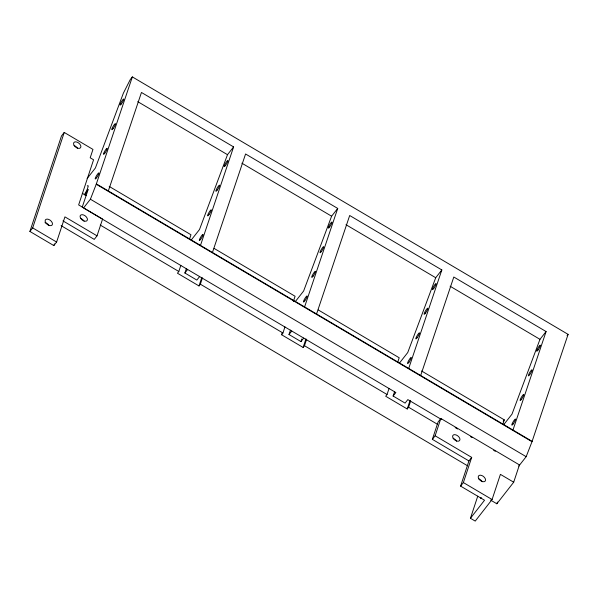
<?xml version="1.0" encoding="UTF-8"?>
<svg xmlns="http://www.w3.org/2000/svg" width="598" height="598" viewBox="0 0 598 598"><rect width="100%" height="100%" fill="white"/><g stroke="black" fill="none" stroke-linecap="round" stroke-linejoin="round"><path stroke-width="0.9" d="M97.033 235.836L64.928 216.872L56.608 242.041L53.835 245.584L29.9 231.448L61.474 135.978L64.24 132.435L92.967 149.41L90.193 157.797L93.572 159.793L78.644 204.92L102.579 219.062L97.033 235.836L94.26 239.387L62.962 220.894M29.9 231.448L32.673 227.898L64.24 132.435M53.835 245.584L54.411 243.849M202.386 278.085L200.36 284.207L198.999 285.949L177.457 273.219L178.817 271.485L180.843 265.363M189.521 239.118L190.964 234.745L109.195 186.427M198.999 285.949L201.847 277.33M306.505 339.597L304.479 345.719L303.119 347.46L281.576 334.738L282.144 333.011M281.576 334.738L282.936 332.996L284.954 326.874M293.349 301.504L295.083 296.257L214.114 248.417M303.119 347.46L305.967 338.842M410.617 401.109L408.591 407.231L407.231 408.98L385.688 396.25L387.048 394.508L389.074 388.386M397.752 362.141L399.202 357.768L318.233 309.928M407.231 408.98L410.079 400.361M513.697 482.212L500.414 474.364L492.087 499.532L475.231 521.097L470.447 518.272L484.537 500.242L460.602 486.107L468.922 460.938L432.354 439.336L438.08 422.024L440.853 418.48L519.423 464.9L513.697 482.212L496.841 503.778L490.592 500.085M432.354 439.336L435.127 435.785L440.853 418.48M460.602 486.107L463.368 482.564L471.695 457.395L435.127 435.785M470.447 518.272L477.765 496.146M502.843 424.229L504.286 419.856L421.545 370.969M496.841 503.778L497.416 502.043M82.247 207.087L88.16 189.499L87.809 189.947A12.693 2.138 -59.4 0 1 85.028 194.933M441.541 419.519L407.836 399.606L405.078 403.104L393.11 396.033L395.869 392.535L83.526 207.984L90.41 199.224L96.241 184.236L132.352 76.903L568.1 334.364L531.996 441.698L526.165 456.685L518.787 466.066M532.115 441.346L108.328 190.949L141.457 92.466L233.609 146.914L200.48 245.397M199.605 276.575L196.847 280.073L184.879 273.002L186.359 268.607M212.447 252.468L245.576 153.985L337.721 208.433L304.591 306.916M303.717 338.087L300.966 341.593L288.998 334.521L290.479 330.118M300.966 341.593L301.848 338.954M316.559 313.987L349.688 215.504L441.84 269.945L408.711 368.428M393.11 396.033L394.59 391.638M420.678 375.499L453.807 277.016L546.094 331.546L512.964 430.029M233.609 146.914L227.494 154.688L199.508 229.512L191.218 240.052M337.721 208.433L331.606 216.207L303.62 291.032L295.33 301.571M441.84 269.945L435.718 277.726L407.739 352.551L399.449 363.091M546.094 331.546L539.972 339.328L511.993 414.152L503.703 424.692M468.922 460.938L471.695 457.395M503.187 421.261L504.286 419.856M132.352 76.903L130.282 79.534L123.382 93.161L95.396 167.993L87.106 178.533M184.879 273.002L187.637 269.496M288.998 334.521L291.749 331.015M567.068 335.68L568.1 334.364M137.749 101.653L227.494 154.688M241.861 163.179L331.606 216.207M345.973 224.699L435.718 277.726M450.092 286.218L539.972 339.328M96.36 183.885L108.328 190.949M96.241 184.236L531.996 441.698M82.292 193.296L86.276 195.651M90.41 199.224L526.165 456.685M455.183 427.577L457.59 429.005M470.432 436.585L472.039 437.534M493.701 450.339L495.308 451.288M100.247 225.065L178.817 271.485M200.36 284.207L282.936 332.996M304.479 345.719L387.048 394.508M408.591 407.231L437.512 424.318M61.086 225.633L467.621 465.827M32.673 227.898L56.608 242.041M463.368 482.564L492.087 499.532M87.271 185.911A8.462 1.428 -59.4 0 1 88.153 186.561L87.271 189.2A8.462 1.428 -59.4 0 1 84.303 194.739M74.324 145.68A4.231 2.556 38 0 1 77.576 148.379M44.955 222.688A4.231 2.556 38 0 1 49.156 225.655M80.857 218.532A4.231 2.556 38 0 1 84.109 221.23M453.374 438.498A4.231 2.556 38 0 1 456.625 441.204M478.998 479.028A4.231 2.556 38 0 1 482.25 481.726M481.696 498.022A4.231 0.71 -59.4 0 1 480.956 497.558M96.584 177.763A3.528 0.591 -59.4 0 0 98.857 172.919A3.528 0.591 -59.4 0 0 95.74 177.165A3.528 0.591 -59.4 0 0 96.584 177.763M425.499 313.046A3.528 0.591 -59.4 0 0 427.772 308.202A3.528 0.591 -59.4 0 0 424.655 312.448A3.528 0.591 -59.4 0 0 425.499 313.046M433.782 288.408A3.528 0.591 -59.4 0 0 436.062 283.572A3.528 0.591 -59.4 0 0 432.937 287.817A3.528 0.591 -59.4 0 0 433.782 288.408M225.551 165.384A3.528 0.591 -59.4 0 0 227.823 160.541A3.528 0.591 -59.4 0 0 224.706 164.786A3.528 0.591 -59.4 0 0 225.551 165.384M417.21 337.676A3.528 0.591 -59.4 0 0 419.49 332.832A3.528 0.591 -59.4 0 0 416.365 337.078A3.528 0.591 -59.4 0 0 417.21 337.676M513.189 423.907A3.528 0.591 -59.4 0 0 515.461 419.063A3.528 0.591 -59.4 0 0 512.344 423.309A3.528 0.591 -59.4 0 0 513.189 423.907M408.927 362.306A3.528 0.591 -59.4 0 0 411.207 357.462A3.528 0.591 -59.4 0 0 408.083 361.715A3.528 0.591 -59.4 0 0 408.927 362.306M113.149 128.495A3.528 0.591 -59.4 0 0 115.429 123.651A3.528 0.591 -59.4 0 0 112.304 127.905A3.528 0.591 -59.4 0 0 113.149 128.495M217.268 190.014A3.528 0.591 -59.4 0 0 219.541 185.171A3.528 0.591 -59.4 0 0 216.416 189.417A3.528 0.591 -59.4 0 0 217.268 190.014M104.867 153.125A3.528 0.591 -59.4 0 0 107.139 148.289A3.528 0.591 -59.4 0 0 104.022 152.535A3.528 0.591 -59.4 0 0 104.867 153.125M208.979 214.645A3.528 0.591 -59.4 0 0 211.258 209.801A3.528 0.591 -59.4 0 0 208.134 214.054A3.528 0.591 -59.4 0 0 208.979 214.645M121.431 103.865A3.528 0.591 -59.4 0 0 123.711 99.021A3.528 0.591 -59.4 0 0 120.587 103.275A3.528 0.591 -59.4 0 0 121.431 103.865M329.662 226.896A3.528 0.591 -59.4 0 0 331.942 222.052A3.528 0.591 -59.4 0 0 328.818 226.306A3.528 0.591 -59.4 0 0 329.662 226.896M321.38 251.526A3.528 0.591 -59.4 0 0 323.66 246.682A3.528 0.591 -59.4 0 0 320.535 250.936A3.528 0.591 -59.4 0 0 321.38 251.526M313.098 276.156A3.528 0.591 -59.4 0 0 315.37 271.313A3.528 0.591 -59.4 0 0 312.253 275.566A3.528 0.591 -59.4 0 0 313.098 276.156M304.816 300.787A3.528 0.591 -59.4 0 0 307.088 295.95A3.528 0.591 -59.4 0 0 303.971 300.196A3.528 0.591 -59.4 0 0 304.816 300.787M200.696 239.275A3.528 0.591 -59.4 0 0 202.976 234.431A3.528 0.591 -59.4 0 0 199.852 238.684A3.528 0.591 -59.4 0 0 200.696 239.275M521.471 399.27A3.528 0.591 -59.4 0 0 523.751 394.433A3.528 0.591 -59.4 0 0 520.626 398.679A3.528 0.591 -59.4 0 0 521.471 399.27M538.036 350.009A3.528 0.591 -59.4 0 0 540.315 345.166A3.528 0.591 -59.4 0 0 537.191 349.419A3.528 0.591 -59.4 0 0 538.036 350.009M529.753 374.64A3.528 0.591 -59.4 0 0 532.033 369.796A3.528 0.591 -59.4 0 0 528.909 374.049A3.528 0.591 -59.4 0 0 529.753 374.64M74.092 145.396A4.231 2.556 38 0 0 80.468 147.818A4.231 2.556 38 0 0 77.097 142.137A4.231 2.556 38 0 0 74.092 145.396M45.672 222.665A4.231 2.556 38 0 0 52.056 225.087A4.231 2.556 38 0 0 48.677 219.406A4.231 2.556 38 0 0 45.672 222.665M80.625 218.248A4.231 2.556 38 0 0 87.009 220.669A4.231 2.556 38 0 0 83.63 214.988A4.231 2.556 38 0 0 80.625 218.248M453.142 438.214A4.231 2.556 38 0 0 459.526 440.636A4.231 2.556 38 0 0 456.147 434.955A4.231 2.556 38 0 0 453.142 438.214M478.766 478.744A4.231 2.556 38 0 0 485.142 481.158A4.231 2.556 38 0 0 481.764 475.485A4.231 2.556 38 0 0 478.766 478.744"/></g></svg>
